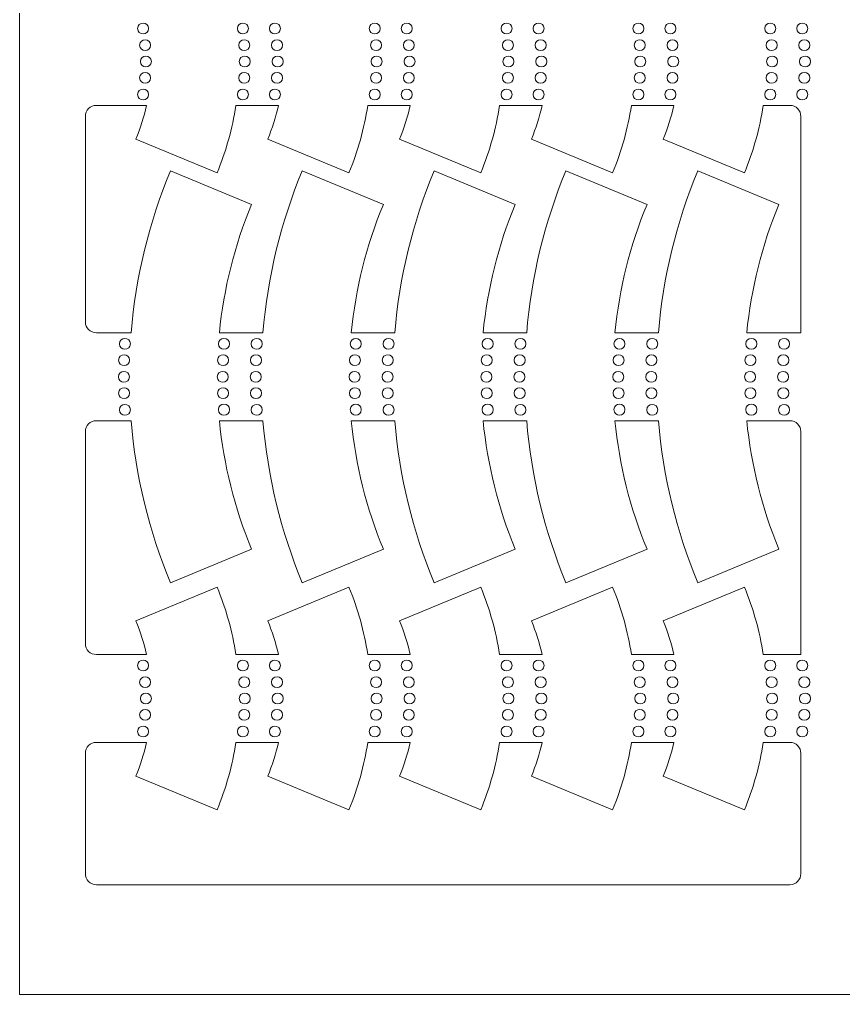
# Model space of a CAD drawing. Header units: millimetres. Extents: x -8.6 to 66.4, y 1.9 to 100.9.
# Drawn here: x -8.61 to 28.89, y 1.95 to 46.34 of the extents above; entities that cross this region are included whole.
import ezdxf

# ---------------------------------------------------------------- set-up
doc = ezdxf.new("R2010")
doc.units = ezdxf.units.MM
doc.header["$MEASUREMENT"] = 0
doc.layers.add('Visible', color=7, linetype='Continuous', lineweight=0)

msp = doc.modelspace()

# ---------------------------------------------------------------- linework, layer by layer
at = {"layer": 'Visible', "color": 7, "lineweight": 5}
for p, q in [((-8.605, 100.947), (-8.605, 1.947)), ((-5.105, 42.424), (-2.824, 42.424)), ((1.243, 42.424), (3.176, 42.424)), ((7.243, 42.424), (9.176, 42.424)), ((13.243, 42.424), (15.176, 42.424)), ((19.243, 42.424), (21.176, 42.424)), ((25.243, 42.424), (26.455, 42.424)), ((-5.605, 32.572), (-5.605, 41.924)), ((26.955, 41.924), (26.955, 32.072)), ((-3.309, 40.884), (0.386, 39.353)), ((2.691, 40.884), (6.386, 39.353)), ((8.691, 40.884), (12.386, 39.353)), ((14.691, 40.884), (18.386, 39.353)), ((20.691, 40.884), (24.386, 39.353)), ((1.955, 37.917), (-1.74, 39.447)), ((7.955, 37.917), (4.26, 39.447)), ((13.955, 37.917), (10.26, 39.447)), ((19.955, 37.917), (16.26, 39.447)), ((25.955, 37.917), (22.26, 39.447)), ((-5.105, 32.072), (-3.524, 32.072)), ((0.492, 32.072), (2.476, 32.072)), ((6.492, 32.072), (8.476, 32.072)), ((12.492, 32.072), (14.476, 32.072)), ((18.492, 32.072), (20.476, 32.072)), ((24.492, 32.072), (26.955, 32.072)), ((-3.524, 28.072), (-5.105, 28.072)), ((2.476, 28.072), (0.492, 28.072)), ((8.476, 28.072), (6.492, 28.072)), ((14.476, 28.072), (12.492, 28.072)), ((20.476, 28.072), (18.492, 28.072)), ((26.455, 28.072), (24.492, 28.072)), ((-5.605, 17.924), (-5.605, 27.572)), ((26.955, 27.572), (26.955, 17.424)), ((1.955, 22.227), (-1.74, 20.696)), ((7.955, 22.227), (4.26, 20.696)), ((13.955, 22.227), (10.26, 20.696)), ((19.955, 22.227), (16.26, 20.696)), ((25.955, 22.227), (22.26, 20.696)), ((-3.309, 18.963), (0.386, 20.494)), ((2.691, 18.963), (6.386, 20.494)), ((8.691, 18.963), (12.386, 20.494)), ((14.691, 18.963), (18.386, 20.494)), ((20.691, 18.963), (24.386, 20.494)), ((-2.824, 17.424), (-5.105, 17.424)), ((3.176, 17.424), (1.243, 17.424)), ((9.176, 17.424), (7.243, 17.424)), ((15.176, 17.424), (13.243, 17.424)), ((21.176, 17.424), (19.243, 17.424)), ((26.955, 17.424), (25.243, 17.424)), ((-5.105, 13.424), (-2.824, 13.424)), ((1.243, 13.424), (3.176, 13.424)), ((7.243, 13.424), (9.176, 13.424)), ((13.243, 13.424), (15.176, 13.424)), ((19.243, 13.424), (21.176, 13.424)), ((25.243, 13.424), (26.455, 13.424)), ((-5.605, 7.447), (-5.605, 12.924)), ((26.955, 12.924), (26.955, 7.447)), ((-3.309, 11.884), (0.386, 10.353)), ((2.691, 11.884), (6.386, 10.353)), ((8.691, 11.884), (12.386, 10.353)), ((14.691, 11.884), (18.386, 10.353)), ((20.691, 11.884), (24.386, 10.353)), ((26.455, 6.947), (-5.105, 6.947)), ((-8.605, 1.947), (66.395, 1.947))]:
    msp.add_line(p, q, dxfattribs=at)
for points in [[(-3.231, 45.924), (-3.236, 46.248), (-2.726, 46.248), (-2.731, 45.924), (-2.726, 45.599), (-3.236, 45.599), (-3.231, 45.924)], [(1.311, 45.924), (1.306, 46.248), (1.816, 46.248), (1.811, 45.924), (1.816, 45.599), (1.306, 45.599), (1.311, 45.924)], [(2.769, 45.924), (2.764, 46.248), (3.274, 46.248), (3.269, 45.924), (3.274, 45.599), (2.764, 45.599), (2.769, 45.924)], [(7.311, 45.924), (7.306, 46.248), (7.816, 46.248), (7.811, 45.924), (7.816, 45.599), (7.306, 45.599), (7.311, 45.924)], [(8.769, 45.924), (8.764, 46.248), (9.274, 46.248), (9.269, 45.924), (9.274, 45.599), (8.764, 45.599), (8.769, 45.924)], [(13.311, 45.924), (13.306, 46.248), (13.816, 46.248), (13.811, 45.924), (13.816, 45.599), (13.306, 45.599), (13.311, 45.924)], [(14.769, 45.924), (14.764, 46.248), (15.274, 46.248), (15.269, 45.924), (15.274, 45.599), (14.764, 45.599), (14.769, 45.924)], [(19.311, 45.924), (19.306, 46.248), (19.816, 46.248), (19.811, 45.924), (19.816, 45.599), (19.306, 45.599), (19.311, 45.924)], [(20.769, 45.924), (20.764, 46.248), (21.274, 46.248), (21.269, 45.924), (21.274, 45.599), (20.764, 45.599), (20.769, 45.924)], [(25.311, 45.924), (25.306, 46.248), (25.816, 46.248), (25.811, 45.924), (25.816, 45.599), (25.306, 45.599), (25.311, 45.924)], [(26.769, 45.924), (26.764, 46.248), (27.274, 46.248), (27.269, 45.924), (27.274, 45.599), (26.764, 45.599), (26.769, 45.924)], [(-3.137, 45.174), (-3.141, 45.498), (-2.632, 45.498), (-2.637, 45.174), (-2.632, 44.849), (-3.141, 44.849), (-3.137, 45.174)], [(1.374, 45.174), (1.369, 45.498), (1.879, 45.498), (1.874, 45.174), (1.879, 44.849), (1.369, 44.849), (1.374, 45.174)], [(2.863, 45.174), (2.859, 45.498), (3.368, 45.498), (3.363, 45.174), (3.368, 44.849), (2.859, 44.849), (2.863, 45.174)], [(7.374, 45.174), (7.369, 45.498), (7.879, 45.498), (7.874, 45.174), (7.879, 44.849), (7.369, 44.849), (7.374, 45.174)], [(8.863, 45.174), (8.859, 45.498), (9.368, 45.498), (9.363, 45.174), (9.368, 44.849), (8.859, 44.849), (8.863, 45.174)], [(13.374, 45.174), (13.369, 45.498), (13.879, 45.498), (13.874, 45.174), (13.879, 44.849), (13.369, 44.849), (13.374, 45.174)], [(14.863, 45.174), (14.859, 45.498), (15.368, 45.498), (15.363, 45.174), (15.368, 44.849), (14.859, 44.849), (14.863, 45.174)], [(19.374, 45.174), (19.369, 45.498), (19.879, 45.498), (19.874, 45.174), (19.879, 44.849), (19.369, 44.849), (19.374, 45.174)], [(20.863, 45.174), (20.859, 45.498), (21.368, 45.498), (21.363, 45.174), (21.368, 44.849), (20.859, 44.849), (20.863, 45.174)], [(25.374, 45.174), (25.369, 45.498), (25.879, 45.498), (25.874, 45.174), (25.879, 44.849), (25.369, 44.849), (25.374, 45.174)], [(26.863, 45.174), (26.859, 45.498), (27.368, 45.498), (27.363, 45.174), (27.368, 44.849), (26.859, 44.849), (26.863, 45.174)], [(-3.105, 44.424), (-3.11, 44.748), (-2.601, 44.748), (-2.605, 44.424), (-2.601, 44.099), (-3.11, 44.099), (-3.105, 44.424)], [(1.395, 44.424), (1.39, 44.748), (1.899, 44.748), (1.895, 44.424), (1.899, 44.099), (1.39, 44.099), (1.395, 44.424)], [(2.895, 44.424), (2.89, 44.748), (3.399, 44.748), (3.395, 44.424), (3.399, 44.099), (2.89, 44.099), (2.895, 44.424)], [(7.395, 44.424), (7.39, 44.748), (7.899, 44.748), (7.895, 44.424), (7.899, 44.099), (7.39, 44.099), (7.395, 44.424)], [(8.895, 44.424), (8.89, 44.748), (9.399, 44.748), (9.395, 44.424), (9.399, 44.099), (8.89, 44.099), (8.895, 44.424)], [(13.395, 44.424), (13.39, 44.748), (13.899, 44.748), (13.895, 44.424), (13.899, 44.099), (13.39, 44.099), (13.395, 44.424)], [(14.895, 44.424), (14.89, 44.748), (15.399, 44.748), (15.395, 44.424), (15.399, 44.099), (14.89, 44.099), (14.895, 44.424)], [(19.395, 44.424), (19.39, 44.748), (19.899, 44.748), (19.895, 44.424), (19.899, 44.099), (19.39, 44.099), (19.395, 44.424)], [(20.895, 44.424), (20.89, 44.748), (21.399, 44.748), (21.395, 44.424), (21.399, 44.099), (20.89, 44.099), (20.895, 44.424)], [(25.395, 44.424), (25.39, 44.748), (25.899, 44.748), (25.895, 44.424), (25.899, 44.099), (25.39, 44.099), (25.395, 44.424)], [(26.895, 44.424), (26.89, 44.748), (27.399, 44.748), (27.395, 44.424), (27.399, 44.099), (26.89, 44.099), (26.895, 44.424)], [(-3.137, 43.674), (-3.141, 43.998), (-2.632, 43.998), (-2.637, 43.674), (-2.632, 43.349), (-3.141, 43.349), (-3.137, 43.674)], [(1.374, 43.674), (1.369, 43.998), (1.879, 43.998), (1.874, 43.674), (1.879, 43.349), (1.369, 43.349), (1.374, 43.674)], [(2.863, 43.674), (2.859, 43.998), (3.368, 43.998), (3.363, 43.674), (3.368, 43.349), (2.859, 43.349), (2.863, 43.674)], [(7.374, 43.674), (7.369, 43.998), (7.879, 43.998), (7.874, 43.674), (7.879, 43.349), (7.369, 43.349), (7.374, 43.674)], [(8.863, 43.674), (8.859, 43.998), (9.368, 43.998), (9.363, 43.674), (9.368, 43.349), (8.859, 43.349), (8.863, 43.674)], [(13.374, 43.674), (13.369, 43.998), (13.879, 43.998), (13.874, 43.674), (13.879, 43.349), (13.369, 43.349), (13.374, 43.674)], [(14.863, 43.674), (14.859, 43.998), (15.368, 43.998), (15.363, 43.674), (15.368, 43.349), (14.859, 43.349), (14.863, 43.674)], [(19.374, 43.674), (19.369, 43.998), (19.879, 43.998), (19.874, 43.674), (19.879, 43.349), (19.369, 43.349), (19.374, 43.674)], [(20.863, 43.674), (20.859, 43.998), (21.368, 43.998), (21.363, 43.674), (21.368, 43.349), (20.859, 43.349), (20.863, 43.674)], [(25.374, 43.674), (25.369, 43.998), (25.879, 43.998), (25.874, 43.674), (25.879, 43.349), (25.369, 43.349), (25.374, 43.674)], [(26.863, 43.674), (26.859, 43.998), (27.368, 43.998), (27.363, 43.674), (27.368, 43.349), (26.859, 43.349), (26.863, 43.674)], [(-3.231, 42.924), (-3.236, 43.248), (-2.726, 43.248), (-2.731, 42.924), (-2.726, 42.599), (-3.236, 42.599), (-3.231, 42.924)], [(1.311, 42.924), (1.306, 43.248), (1.816, 43.248), (1.811, 42.924), (1.816, 42.599), (1.306, 42.599), (1.311, 42.924)], [(2.769, 42.924), (2.764, 43.248), (3.274, 43.248), (3.269, 42.924), (3.274, 42.599), (2.764, 42.599), (2.769, 42.924)], [(7.311, 42.924), (7.306, 43.248), (7.816, 43.248), (7.811, 42.924), (7.816, 42.599), (7.306, 42.599), (7.311, 42.924)], [(8.769, 42.924), (8.764, 43.248), (9.274, 43.248), (9.269, 42.924), (9.274, 42.599), (8.764, 42.599), (8.769, 42.924)], [(13.311, 42.924), (13.306, 43.248), (13.816, 43.248), (13.811, 42.924), (13.816, 42.599), (13.306, 42.599), (13.311, 42.924)], [(14.769, 42.924), (14.764, 43.248), (15.274, 43.248), (15.269, 42.924), (15.274, 42.599), (14.764, 42.599), (14.769, 42.924)], [(19.311, 42.924), (19.306, 43.248), (19.816, 43.248), (19.811, 42.924), (19.816, 42.599), (19.306, 42.599), (19.311, 42.924)], [(20.769, 42.924), (20.764, 43.248), (21.274, 43.248), (21.269, 42.924), (21.274, 42.599), (20.764, 42.599), (20.769, 42.924)], [(25.311, 42.924), (25.306, 43.248), (25.816, 43.248), (25.811, 42.924), (25.816, 42.599), (25.306, 42.599), (25.311, 42.924)], [(26.769, 42.924), (26.764, 43.248), (27.274, 43.248), (27.269, 42.924), (27.274, 42.599), (26.764, 42.599), (26.769, 42.924)], [(-4.06, 31.572), (-4.065, 31.896), (-3.555, 31.896), (-3.56, 31.572), (-3.555, 31.247), (-4.065, 31.247), (-4.06, 31.572)], [(0.45, 31.57), (0.445, 31.895), (0.955, 31.895), (0.95, 31.57), (0.955, 31.246), (0.445, 31.246), (0.45, 31.57)], [(1.94, 31.572), (1.935, 31.896), (2.445, 31.896), (2.44, 31.572), (2.445, 31.247), (1.935, 31.247), (1.94, 31.572)], [(6.45, 31.57), (6.445, 31.895), (6.955, 31.895), (6.95, 31.57), (6.955, 31.246), (6.445, 31.246), (6.45, 31.57)], [(7.94, 31.572), (7.935, 31.896), (8.445, 31.896), (8.44, 31.572), (8.445, 31.247), (7.935, 31.247), (7.94, 31.572)], [(12.45, 31.57), (12.445, 31.895), (12.955, 31.895), (12.95, 31.57), (12.955, 31.246), (12.445, 31.246), (12.45, 31.57)], [(13.94, 31.572), (13.935, 31.896), (14.445, 31.896), (14.44, 31.572), (14.445, 31.247), (13.935, 31.247), (13.94, 31.572)], [(18.45, 31.57), (18.445, 31.895), (18.955, 31.895), (18.95, 31.57), (18.955, 31.246), (18.445, 31.246), (18.45, 31.57)], [(19.94, 31.572), (19.935, 31.896), (20.445, 31.896), (20.44, 31.572), (20.445, 31.247), (19.935, 31.247), (19.94, 31.572)], [(24.45, 31.57), (24.445, 31.895), (24.955, 31.895), (24.95, 31.57), (24.955, 31.246), (24.445, 31.246), (24.45, 31.57)], [(25.94, 31.572), (25.935, 31.896), (26.445, 31.896), (26.44, 31.572), (26.445, 31.247), (25.935, 31.247), (25.94, 31.572)], [(-4.094, 30.822), (-4.099, 31.146), (-3.589, 31.146), (-3.594, 30.822), (-3.589, 30.497), (-4.099, 30.497), (-4.094, 30.822)], [(0.409, 30.822), (0.404, 31.146), (0.913, 31.146), (0.909, 30.822), (0.913, 30.497), (0.404, 30.497), (0.409, 30.822)], [(1.906, 30.822), (1.901, 31.146), (2.411, 31.146), (2.406, 30.822), (2.411, 30.497), (1.901, 30.497), (1.906, 30.822)], [(6.409, 30.822), (6.404, 31.146), (6.913, 31.146), (6.909, 30.822), (6.913, 30.497), (6.404, 30.497), (6.409, 30.822)], [(7.906, 30.822), (7.901, 31.146), (8.411, 31.146), (8.406, 30.822), (8.411, 30.497), (7.901, 30.497), (7.906, 30.822)], [(12.409, 30.822), (12.404, 31.146), (12.913, 31.146), (12.909, 30.822), (12.913, 30.497), (12.404, 30.497), (12.409, 30.822)], [(13.906, 30.822), (13.901, 31.146), (14.411, 31.146), (14.406, 30.822), (14.411, 30.497), (13.901, 30.497), (13.906, 30.822)], [(18.409, 30.822), (18.404, 31.146), (18.913, 31.146), (18.909, 30.822), (18.913, 30.497), (18.404, 30.497), (18.409, 30.822)], [(19.906, 30.822), (19.901, 31.146), (20.411, 31.146), (20.406, 30.822), (20.411, 30.497), (19.901, 30.497), (19.906, 30.822)], [(24.409, 30.822), (24.404, 31.146), (24.913, 31.146), (24.909, 30.822), (24.913, 30.497), (24.404, 30.497), (24.409, 30.822)], [(25.906, 30.822), (25.901, 31.146), (26.411, 31.146), (26.406, 30.822), (26.411, 30.497), (25.901, 30.497), (25.906, 30.822)], [(-4.105, 30.072), (-4.11, 30.396), (-3.601, 30.396), (-3.605, 30.072), (-3.601, 29.747), (-4.11, 29.747), (-4.105, 30.072)], [(0.395, 30.072), (0.39, 30.396), (0.899, 30.396), (0.895, 30.072), (0.899, 29.747), (0.39, 29.747), (0.395, 30.072)], [(1.895, 30.072), (1.89, 30.396), (2.399, 30.396), (2.395, 30.072), (2.399, 29.747), (1.89, 29.747), (1.895, 30.072)], [(6.395, 30.072), (6.39, 30.396), (6.899, 30.396), (6.895, 30.072), (6.899, 29.747), (6.39, 29.747), (6.395, 30.072)], [(7.895, 30.072), (7.89, 30.396), (8.399, 30.396), (8.395, 30.072), (8.399, 29.747), (7.89, 29.747), (7.895, 30.072)], [(12.395, 30.072), (12.39, 30.396), (12.899, 30.396), (12.895, 30.072), (12.899, 29.747), (12.39, 29.747), (12.395, 30.072)], [(13.895, 30.072), (13.89, 30.396), (14.399, 30.396), (14.395, 30.072), (14.399, 29.747), (13.89, 29.747), (13.895, 30.072)], [(18.395, 30.072), (18.39, 30.396), (18.899, 30.396), (18.895, 30.072), (18.899, 29.747), (18.39, 29.747), (18.395, 30.072)], [(19.895, 30.072), (19.89, 30.396), (20.399, 30.396), (20.395, 30.072), (20.399, 29.747), (19.89, 29.747), (19.895, 30.072)], [(24.395, 30.072), (24.39, 30.396), (24.899, 30.396), (24.895, 30.072), (24.899, 29.747), (24.39, 29.747), (24.395, 30.072)], [(25.895, 30.072), (25.89, 30.396), (26.399, 30.396), (26.395, 30.072), (26.399, 29.747), (25.89, 29.747), (25.895, 30.072)], [(-4.094, 29.322), (-4.099, 29.646), (-3.589, 29.646), (-3.594, 29.322), (-3.589, 28.997), (-4.099, 28.997), (-4.094, 29.322)], [(0.409, 29.322), (0.404, 29.646), (0.913, 29.646), (0.909, 29.322), (0.913, 28.997), (0.404, 28.997), (0.409, 29.322)], [(1.906, 29.322), (1.901, 29.646), (2.411, 29.646), (2.406, 29.322), (2.411, 28.997), (1.901, 28.997), (1.906, 29.322)], [(6.409, 29.322), (6.404, 29.646), (6.913, 29.646), (6.909, 29.322), (6.913, 28.997), (6.404, 28.997), (6.409, 29.322)], [(7.906, 29.322), (7.901, 29.646), (8.411, 29.646), (8.406, 29.322), (8.411, 28.997), (7.901, 28.997), (7.906, 29.322)], [(12.409, 29.322), (12.404, 29.646), (12.913, 29.646), (12.909, 29.322), (12.913, 28.997), (12.404, 28.997), (12.409, 29.322)], [(13.906, 29.322), (13.901, 29.646), (14.411, 29.646), (14.406, 29.322), (14.411, 28.997), (13.901, 28.997), (13.906, 29.322)], [(18.409, 29.322), (18.404, 29.646), (18.913, 29.646), (18.909, 29.322), (18.913, 28.997), (18.404, 28.997), (18.409, 29.322)], [(19.906, 29.322), (19.901, 29.646), (20.411, 29.646), (20.406, 29.322), (20.411, 28.997), (19.901, 28.997), (19.906, 29.322)], [(24.409, 29.322), (24.404, 29.646), (24.913, 29.646), (24.909, 29.322), (24.913, 28.997), (24.404, 28.997), (24.409, 29.322)], [(25.906, 29.322), (25.901, 29.646), (26.411, 29.646), (26.406, 29.322), (26.411, 28.997), (25.901, 28.997), (25.906, 29.322)], [(-4.06, 28.572), (-4.065, 28.896), (-3.555, 28.896), (-3.56, 28.572), (-3.555, 28.247), (-4.065, 28.247), (-4.06, 28.572)], [(0.45, 28.573), (0.445, 28.897), (0.955, 28.897), (0.95, 28.573), (0.955, 28.248), (0.445, 28.248), (0.45, 28.573)], [(1.94, 28.572), (1.935, 28.896), (2.445, 28.896), (2.44, 28.572), (2.445, 28.247), (1.935, 28.247), (1.94, 28.572)], [(6.45, 28.573), (6.445, 28.897), (6.955, 28.897), (6.95, 28.573), (6.955, 28.248), (6.445, 28.248), (6.45, 28.573)], [(7.94, 28.572), (7.935, 28.896), (8.445, 28.896), (8.44, 28.572), (8.445, 28.247), (7.935, 28.247), (7.94, 28.572)], [(12.45, 28.573), (12.445, 28.897), (12.955, 28.897), (12.95, 28.573), (12.955, 28.248), (12.445, 28.248), (12.45, 28.573)], [(13.94, 28.572), (13.935, 28.896), (14.445, 28.896), (14.44, 28.572), (14.445, 28.247), (13.935, 28.247), (13.94, 28.572)], [(18.45, 28.573), (18.445, 28.897), (18.955, 28.897), (18.95, 28.573), (18.955, 28.248), (18.445, 28.248), (18.45, 28.573)], [(19.94, 28.572), (19.935, 28.896), (20.445, 28.896), (20.44, 28.572), (20.445, 28.247), (19.935, 28.247), (19.94, 28.572)], [(24.45, 28.573), (24.445, 28.897), (24.955, 28.897), (24.95, 28.573), (24.955, 28.248), (24.445, 28.248), (24.45, 28.573)], [(25.94, 28.572), (25.935, 28.896), (26.445, 28.896), (26.44, 28.572), (26.445, 28.247), (25.935, 28.247), (25.94, 28.572)], [(-3.231, 16.924), (-3.236, 17.248), (-2.726, 17.248), (-2.731, 16.924), (-2.726, 16.599), (-3.236, 16.599), (-3.231, 16.924)], [(1.311, 16.924), (1.306, 17.248), (1.816, 17.248), (1.811, 16.924), (1.816, 16.599), (1.306, 16.599), (1.311, 16.924)], [(2.769, 16.924), (2.764, 17.248), (3.274, 17.248), (3.269, 16.924), (3.274, 16.599), (2.764, 16.599), (2.769, 16.924)], [(7.311, 16.924), (7.306, 17.248), (7.816, 17.248), (7.811, 16.924), (7.816, 16.599), (7.306, 16.599), (7.311, 16.924)], [(8.769, 16.924), (8.764, 17.248), (9.274, 17.248), (9.269, 16.924), (9.274, 16.599), (8.764, 16.599), (8.769, 16.924)], [(13.311, 16.924), (13.306, 17.248), (13.816, 17.248), (13.811, 16.924), (13.816, 16.599), (13.306, 16.599), (13.311, 16.924)], [(14.769, 16.924), (14.764, 17.248), (15.274, 17.248), (15.269, 16.924), (15.274, 16.599), (14.764, 16.599), (14.769, 16.924)], [(19.311, 16.924), (19.306, 17.248), (19.816, 17.248), (19.811, 16.924), (19.816, 16.599), (19.306, 16.599), (19.311, 16.924)], [(20.769, 16.924), (20.764, 17.248), (21.274, 17.248), (21.269, 16.924), (21.274, 16.599), (20.764, 16.599), (20.769, 16.924)], [(25.311, 16.924), (25.306, 17.248), (25.816, 17.248), (25.811, 16.924), (25.816, 16.599), (25.306, 16.599), (25.311, 16.924)], [(26.769, 16.924), (26.764, 17.248), (27.274, 17.248), (27.269, 16.924), (27.274, 16.599), (26.764, 16.599), (26.769, 16.924)], [(-3.137, 16.174), (-3.141, 16.498), (-2.632, 16.498), (-2.637, 16.174), (-2.632, 15.849), (-3.141, 15.849), (-3.137, 16.174)], [(1.374, 16.174), (1.369, 16.498), (1.879, 16.498), (1.874, 16.174), (1.879, 15.849), (1.369, 15.849), (1.374, 16.174)], [(2.863, 16.174), (2.859, 16.498), (3.368, 16.498), (3.363, 16.174), (3.368, 15.849), (2.859, 15.849), (2.863, 16.174)], [(7.374, 16.174), (7.369, 16.498), (7.879, 16.498), (7.874, 16.174), (7.879, 15.849), (7.369, 15.849), (7.374, 16.174)], [(8.863, 16.174), (8.859, 16.498), (9.368, 16.498), (9.363, 16.174), (9.368, 15.849), (8.859, 15.849), (8.863, 16.174)], [(13.374, 16.174), (13.369, 16.498), (13.879, 16.498), (13.874, 16.174), (13.879, 15.849), (13.369, 15.849), (13.374, 16.174)], [(14.863, 16.174), (14.859, 16.498), (15.368, 16.498), (15.363, 16.174), (15.368, 15.849), (14.859, 15.849), (14.863, 16.174)], [(19.374, 16.174), (19.369, 16.498), (19.879, 16.498), (19.874, 16.174), (19.879, 15.849), (19.369, 15.849), (19.374, 16.174)], [(20.863, 16.174), (20.859, 16.498), (21.368, 16.498), (21.363, 16.174), (21.368, 15.849), (20.859, 15.849), (20.863, 16.174)], [(25.374, 16.174), (25.369, 16.498), (25.879, 16.498), (25.874, 16.174), (25.879, 15.849), (25.369, 15.849), (25.374, 16.174)], [(26.863, 16.174), (26.859, 16.498), (27.368, 16.498), (27.363, 16.174), (27.368, 15.849), (26.859, 15.849), (26.863, 16.174)], [(-3.105, 15.424), (-3.11, 15.748), (-2.601, 15.748), (-2.605, 15.424), (-2.601, 15.099), (-3.11, 15.099), (-3.105, 15.424)], [(1.395, 15.424), (1.39, 15.748), (1.899, 15.748), (1.895, 15.424), (1.899, 15.099), (1.39, 15.099), (1.395, 15.424)], [(2.895, 15.424), (2.89, 15.748), (3.399, 15.748), (3.395, 15.424), (3.399, 15.099), (2.89, 15.099), (2.895, 15.424)], [(7.395, 15.424), (7.39, 15.748), (7.899, 15.748), (7.895, 15.424), (7.899, 15.099), (7.39, 15.099), (7.395, 15.424)], [(8.895, 15.424), (8.89, 15.748), (9.399, 15.748), (9.395, 15.424), (9.399, 15.099), (8.89, 15.099), (8.895, 15.424)], [(13.395, 15.424), (13.39, 15.748), (13.899, 15.748), (13.895, 15.424), (13.899, 15.099), (13.39, 15.099), (13.395, 15.424)], [(14.895, 15.424), (14.89, 15.748), (15.399, 15.748), (15.395, 15.424), (15.399, 15.099), (14.89, 15.099), (14.895, 15.424)], [(19.395, 15.424), (19.39, 15.748), (19.899, 15.748), (19.895, 15.424), (19.899, 15.099), (19.39, 15.099), (19.395, 15.424)], [(20.895, 15.424), (20.89, 15.748), (21.399, 15.748), (21.395, 15.424), (21.399, 15.099), (20.89, 15.099), (20.895, 15.424)], [(25.395, 15.424), (25.39, 15.748), (25.899, 15.748), (25.895, 15.424), (25.899, 15.099), (25.39, 15.099), (25.395, 15.424)], [(26.895, 15.424), (26.89, 15.748), (27.399, 15.748), (27.395, 15.424), (27.399, 15.099), (26.89, 15.099), (26.895, 15.424)], [(-3.137, 14.674), (-3.141, 14.998), (-2.632, 14.998), (-2.637, 14.674), (-2.632, 14.349), (-3.141, 14.349), (-3.137, 14.674)], [(1.374, 14.674), (1.369, 14.998), (1.879, 14.998), (1.874, 14.674), (1.879, 14.349), (1.369, 14.349), (1.374, 14.674)], [(2.863, 14.674), (2.859, 14.998), (3.368, 14.998), (3.363, 14.674), (3.368, 14.349), (2.859, 14.349), (2.863, 14.674)], [(7.374, 14.674), (7.369, 14.998), (7.879, 14.998), (7.874, 14.674), (7.879, 14.349), (7.369, 14.349), (7.374, 14.674)], [(8.863, 14.674), (8.859, 14.998), (9.368, 14.998), (9.363, 14.674), (9.368, 14.349), (8.859, 14.349), (8.863, 14.674)], [(13.374, 14.674), (13.369, 14.998), (13.879, 14.998), (13.874, 14.674), (13.879, 14.349), (13.369, 14.349), (13.374, 14.674)], [(14.863, 14.674), (14.859, 14.998), (15.368, 14.998), (15.363, 14.674), (15.368, 14.349), (14.859, 14.349), (14.863, 14.674)], [(19.374, 14.674), (19.369, 14.998), (19.879, 14.998), (19.874, 14.674), (19.879, 14.349), (19.369, 14.349), (19.374, 14.674)], [(20.863, 14.674), (20.859, 14.998), (21.368, 14.998), (21.363, 14.674), (21.368, 14.349), (20.859, 14.349), (20.863, 14.674)], [(25.374, 14.674), (25.369, 14.998), (25.879, 14.998), (25.874, 14.674), (25.879, 14.349), (25.369, 14.349), (25.374, 14.674)], [(26.863, 14.674), (26.859, 14.998), (27.368, 14.998), (27.363, 14.674), (27.368, 14.349), (26.859, 14.349), (26.863, 14.674)], [(-3.231, 13.924), (-3.236, 14.248), (-2.726, 14.248), (-2.731, 13.924), (-2.726, 13.599), (-3.236, 13.599), (-3.231, 13.924)], [(1.311, 13.924), (1.306, 14.248), (1.816, 14.248), (1.811, 13.924), (1.816, 13.599), (1.306, 13.599), (1.311, 13.924)], [(2.769, 13.924), (2.764, 14.248), (3.274, 14.248), (3.269, 13.924), (3.274, 13.599), (2.764, 13.599), (2.769, 13.924)], [(7.311, 13.924), (7.306, 14.248), (7.816, 14.248), (7.811, 13.924), (7.816, 13.599), (7.306, 13.599), (7.311, 13.924)], [(8.769, 13.924), (8.764, 14.248), (9.274, 14.248), (9.269, 13.924), (9.274, 13.599), (8.764, 13.599), (8.769, 13.924)], [(13.311, 13.924), (13.306, 14.248), (13.816, 14.248), (13.811, 13.924), (13.816, 13.599), (13.306, 13.599), (13.311, 13.924)], [(14.769, 13.924), (14.764, 14.248), (15.274, 14.248), (15.269, 13.924), (15.274, 13.599), (14.764, 13.599), (14.769, 13.924)], [(19.311, 13.924), (19.306, 14.248), (19.816, 14.248), (19.811, 13.924), (19.816, 13.599), (19.306, 13.599), (19.311, 13.924)], [(20.769, 13.924), (20.764, 14.248), (21.274, 14.248), (21.269, 13.924), (21.274, 13.599), (20.764, 13.599), (20.769, 13.924)], [(25.311, 13.924), (25.306, 14.248), (25.816, 14.248), (25.811, 13.924), (25.816, 13.599), (25.306, 13.599), (25.311, 13.924)], [(26.769, 13.924), (26.764, 14.248), (27.274, 14.248), (27.269, 13.924), (27.274, 13.599), (26.764, 13.599), (26.769, 13.924)]]:
    msp.add_open_spline(points, degree=3, knots=[0, 0, 0, 0, 1, 1, 1, 2, 2, 2, 2], dxfattribs=at)
for points in [[(-5.105, 42.424), (-5.381, 42.424), (-5.605, 42.2), (-5.605, 41.924)], [(-3.309, 40.884), (-3.103, 41.382), (-2.941, 41.897), (-2.824, 42.424)], [(0.386, 39.353), (0.794, 40.338), (1.082, 41.369), (1.243, 42.424)], [(2.691, 40.884), (2.897, 41.382), (3.059, 41.897), (3.176, 42.424)], [(6.386, 39.353), (6.794, 40.338), (7.082, 41.369), (7.243, 42.424)], [(8.691, 40.884), (8.897, 41.382), (9.059, 41.897), (9.176, 42.424)], [(12.386, 39.353), (12.794, 40.338), (13.082, 41.369), (13.243, 42.424)], [(14.691, 40.884), (14.897, 41.382), (15.059, 41.897), (15.176, 42.424)], [(18.386, 39.353), (18.794, 40.338), (19.082, 41.369), (19.243, 42.424)], [(20.691, 40.884), (20.897, 41.382), (21.059, 41.897), (21.176, 42.424)], [(24.386, 39.353), (24.794, 40.338), (25.082, 41.369), (25.243, 42.424)], [(26.955, 41.924), (26.955, 42.2), (26.731, 42.424), (26.455, 42.424)], [(-1.74, 39.447), (-2.714, 37.096), (-3.316, 34.608), (-3.524, 32.072)], [(4.26, 39.447), (3.286, 37.096), (2.684, 34.608), (2.476, 32.072)], [(10.26, 39.447), (9.286, 37.096), (8.684, 34.608), (8.476, 32.072)], [(16.26, 39.447), (15.286, 37.096), (14.684, 34.608), (14.476, 32.072)], [(22.26, 39.447), (21.286, 37.096), (20.684, 34.608), (20.476, 32.072)], [(1.955, 37.917), (1.182, 36.051), (0.689, 34.081), (0.492, 32.072)], [(7.955, 37.917), (7.182, 36.051), (6.689, 34.081), (6.492, 32.072)], [(13.955, 37.917), (13.182, 36.051), (12.689, 34.081), (12.492, 32.072)], [(19.955, 37.917), (19.182, 36.051), (18.689, 34.081), (18.492, 32.072)], [(25.955, 37.917), (25.182, 36.051), (24.689, 34.081), (24.492, 32.072)], [(-5.605, 32.572), (-5.605, 32.295), (-5.381, 32.072), (-5.105, 32.072)], [(-5.105, 28.072), (-5.381, 28.072), (-5.605, 27.848), (-5.605, 27.572)], [(-3.524, 28.072), (-3.316, 25.535), (-2.714, 23.047), (-1.74, 20.696)], [(0.492, 28.072), (0.689, 26.062), (1.182, 24.092), (1.955, 22.227)], [(2.476, 28.072), (2.684, 25.535), (3.286, 23.047), (4.26, 20.696)], [(6.492, 28.072), (6.689, 26.062), (7.182, 24.092), (7.955, 22.227)], [(8.476, 28.072), (8.684, 25.535), (9.286, 23.047), (10.26, 20.696)], [(12.492, 28.072), (12.689, 26.062), (13.182, 24.092), (13.955, 22.227)], [(14.476, 28.072), (14.684, 25.535), (15.286, 23.047), (16.26, 20.696)], [(18.492, 28.072), (18.689, 26.062), (19.182, 24.092), (19.955, 22.227)], [(20.476, 28.072), (20.684, 25.535), (21.286, 23.047), (22.26, 20.696)], [(24.492, 28.072), (24.689, 26.062), (25.182, 24.092), (25.955, 22.227)], [(26.955, 27.572), (26.955, 27.848), (26.731, 28.072), (26.455, 28.072)], [(1.243, 17.424), (1.082, 18.478), (0.794, 19.509), (0.386, 20.494)], [(7.243, 17.424), (7.082, 18.478), (6.794, 19.509), (6.386, 20.494)], [(13.243, 17.424), (13.082, 18.478), (12.794, 19.509), (12.386, 20.494)], [(19.243, 17.424), (19.082, 18.478), (18.794, 19.509), (18.386, 20.494)], [(25.243, 17.424), (25.082, 18.478), (24.794, 19.509), (24.386, 20.494)], [(-2.824, 17.424), (-2.941, 17.95), (-3.103, 18.465), (-3.309, 18.963)], [(3.176, 17.424), (3.059, 17.95), (2.897, 18.465), (2.691, 18.963)], [(9.176, 17.424), (9.059, 17.95), (8.897, 18.465), (8.691, 18.963)], [(15.176, 17.424), (15.059, 17.95), (14.897, 18.465), (14.691, 18.963)], [(21.176, 17.424), (21.059, 17.95), (20.897, 18.465), (20.691, 18.963)], [(-5.605, 17.924), (-5.605, 17.648), (-5.381, 17.424), (-5.105, 17.424)], [(-5.105, 13.424), (-5.381, 13.424), (-5.605, 13.2), (-5.605, 12.924)], [(-3.309, 11.884), (-3.103, 12.382), (-2.941, 12.897), (-2.824, 13.424)], [(0.386, 10.353), (0.794, 11.338), (1.082, 12.369), (1.243, 13.424)], [(2.691, 11.884), (2.897, 12.382), (3.059, 12.897), (3.176, 13.424)], [(6.386, 10.353), (6.794, 11.338), (7.082, 12.369), (7.243, 13.424)], [(8.691, 11.884), (8.897, 12.382), (9.059, 12.897), (9.176, 13.424)], [(12.386, 10.353), (12.794, 11.338), (13.082, 12.369), (13.243, 13.424)], [(14.691, 11.884), (14.897, 12.382), (15.059, 12.897), (15.176, 13.424)], [(18.386, 10.353), (18.794, 11.338), (19.082, 12.369), (19.243, 13.424)], [(20.691, 11.884), (20.897, 12.382), (21.059, 12.897), (21.176, 13.424)], [(24.386, 10.353), (24.794, 11.338), (25.082, 12.369), (25.243, 13.424)], [(26.955, 12.924), (26.955, 13.2), (26.731, 13.424), (26.455, 13.424)], [(-5.605, 7.447), (-5.605, 7.171), (-5.381, 6.947), (-5.105, 6.947)], [(26.455, 6.947), (26.731, 6.947), (26.955, 7.171), (26.955, 7.447)]]:
    msp.add_open_spline(points, degree=3, dxfattribs=at)

doc.saveas('drawing.dxf')
